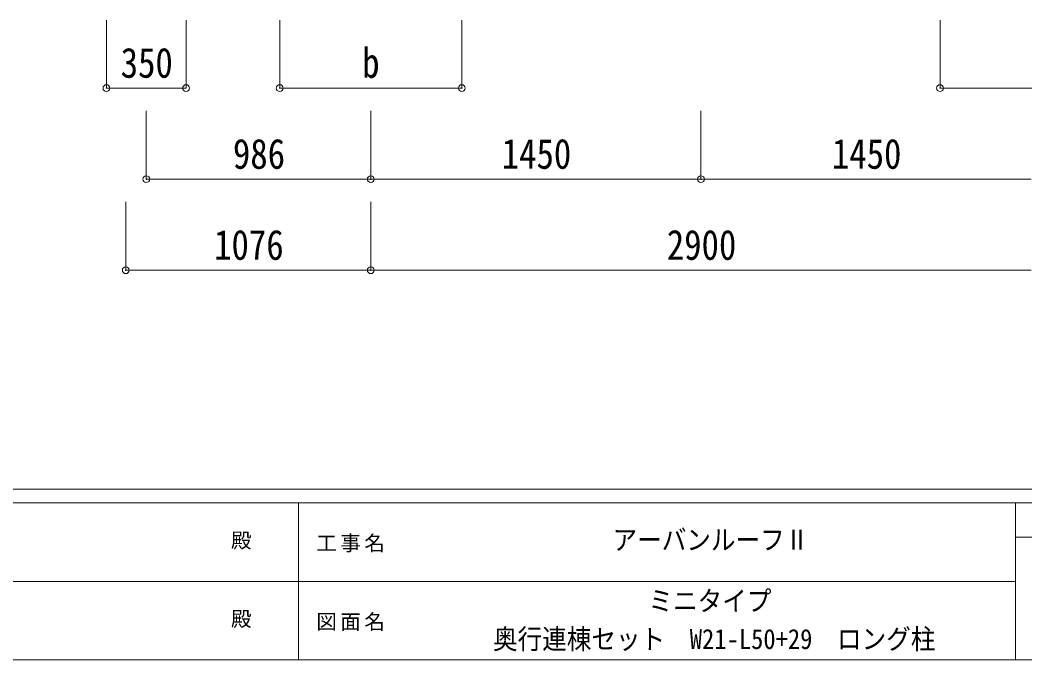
# Model space of a CAD drawing. Units: millimetres at full size, sheet at 1:30. Extents: x -8432 to 8432, y -5820 to 5820.
# Drawn here: x -1671 to 2742, y -5820 to -3009 of the extents above; entities that cross this region are included whole.
import ezdxf
from ezdxf.enums import TextEntityAlignment as Align

# ---------------------------------------------------------------- set-up
doc = ezdxf.new("R2010")
doc.units = ezdxf.units.MM
doc.header["$LTSCALE"] = 30
doc.header["$PDMODE"] = 32
doc.header["$PDSIZE"] = 30
doc.layers.add('0-6_OTH_LINE', color=6, linetype='Continuous', lineweight=9)
doc.layers.add('F-0_240', color=7, linetype='Continuous', lineweight=9)
doc.styles.add('ＭＳ ゴシック', font='')
doc.styles.get('ＭＳ ゴシック').set_extended_font_data('MS Gothic')

msp = doc.modelspace()

# ---------------------------------------------------------------- linework, layer by layer
at = {"layer": '0-6_OTH_LINE'}
for p, q in [((-1291.61, -3307.61), (-1291.61, -3008.61)), ((-941.61, -3307.61), (-941.61, -3008.61)), ((-530.81, -3307.61), (-530.81, -3008.61)), ((269.19, -3307.61), (269.19, -3008.61)), ((2369.19, -3307.61), (2369.19, -3008.61)), ((-941.61, -3307.61), (-1291.61, -3307.61)), ((-530.81, -3307.61), (269.19, -3307.61)), ((2369.19, -3307.61), (3169.19, -3307.61)), ((-1116.61, -3707.61), (-1116.61, -3407.61)), ((-130.61, -3707.61), (-130.61, -3407.61)), ((1319.39, -3707.61), (1319.39, -3407.61)), ((-1116.61, -3707.61), (-130.61, -3707.61)), ((-130.61, -3707.61), (1319.39, -3707.61)), ((1319.39, -3707.61), (2769.39, -3707.61)), ((-1206.61, -4107.61), (-1206.61, -3807.61)), ((-130.61, -4107.61), (-130.61, -3807.61)), ((-1206.61, -4107.61), (-130.61, -4107.61)), ((-130.61, -4107.61), (2769.39, -4107.61))]:
    msp.add_line(p, q, dxfattribs=at)
for p in [(-1291.61, -3307.61), (-941.61, -3307.61), (-530.81, -3307.61), (269.19, -3307.61), (2369.19, -3307.61), (-1116.61, -3707.61), (-130.61, -3707.61), (1319.39, -3707.61), (-1206.61, -4107.61), (-130.61, -4107.61)]:
    msp.add_point(p, dxfattribs=at)
at = {"layer": 'F-0_240', "color": 5}
for p, q in [((-8432.06, -5070), (8007.94, -5070)), ((-8432.06, -5130), (5341.19, -5130)), ((-448.82, -5130), (-448.82, -5820)), ((2701.18, -5130), (2701.18, -5820)), ((2701.18, -5280), (4501.18, -5280)), ((-3448.82, -5475), (2701.18, -5475)), ((-8432.06, -5820), (8007.94, -5820))]:
    msp.add_line(p, q, dxfattribs=at)

# ---------------------------------------------------------------- texts
at = {"layer": '0-6_OTH_LINE', "color": 7, "style": 'ＭＳ ゴシック', "width": 0.85}
for s, p in [('350', (-1229.11, -3301.61)), ('b', (-168.31, -3301.61)), ('986', (-736.11, -3701.61)), ('1450', (444.39, -3701.61)), ('1450', (1894.39, -3701.61)), ('1076', (-818.61, -4101.61)), ('2900', (1169.39, -4101.61))]:
    msp.add_text(s, height=132, dxfattribs=at).set_placement(p, align=Align.BOTTOM_LEFT)
at = {"layer": 'F-0_240', "style": 'ＭＳ ゴシック', "width": 0.9}
for s, p in [('アーバンルーフⅡ', (931.18, -5362.5)), ('ミニタイプ', (1088.68, -5630.88)), ('奥行連棟セット\u3000W21-L50+29\u3000ロング柱', (406.18, -5798.5))]:
    msp.add_text(s, height=87.98, dxfattribs=at).set_placement(p, align=Align.BOTTOM_LEFT)
at = {"layer": 'F-0_240', "style": 'ＭＳ ゴシック'}
for p in [(-744.53, -5347.5), (-744.53, -5692.5)]:
    msp.add_text('殿', height=65.98, dxfattribs=at).set_placement(p, align=Align.BOTTOM_LEFT)
at = {"layer": 'F-0_240', "char_height": 65.98, "attachment_point": 7, "style": 'ＭＳ ゴシック'}
for s, insert in [('\\T1.17;工事名', (-369.71, -5347.5)), ('\\T1.17;図面名', (-369.71, -5692.5))]:
    msp.add_mtext(s, dxfattribs=dict(at, insert=insert))

doc.saveas('drawing.dxf')
